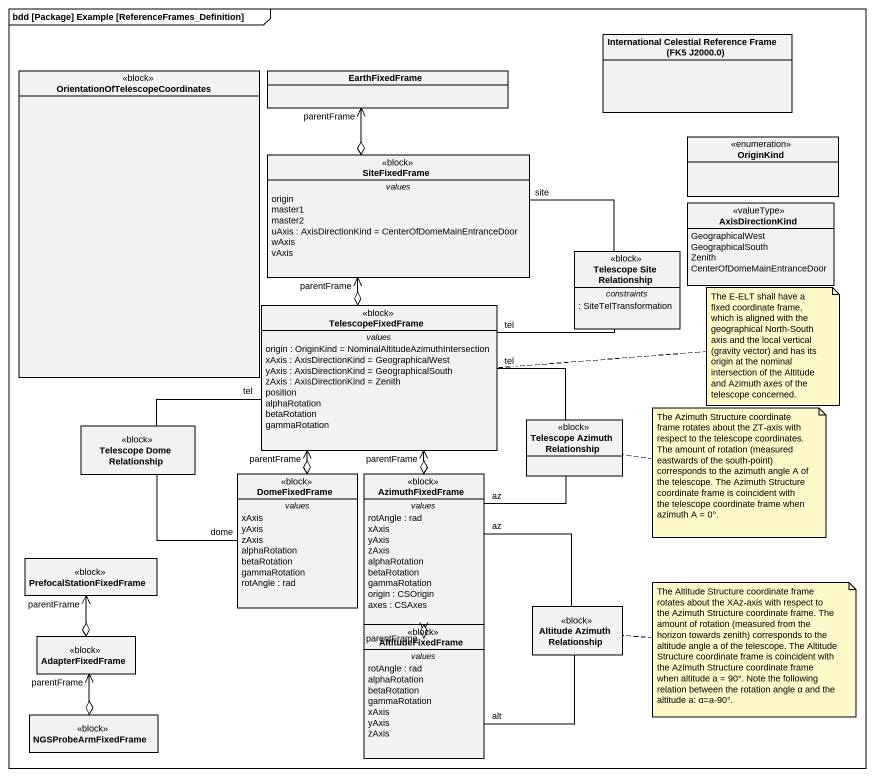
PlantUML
@startuml
mainframe bdd [Package] Example [ReferenceFrames_Definition]
hide circle
hide empty members
class "International Celestial Reference Frame (FK5 J2000.0)" as International_Celestial
class "OrientationOfTelescopeCoordinates" as OrientationOfTelescopeCoordi <<block>>
class EarthFixedFrame
class SiteFixedFrame <<block>> {
  -- values --
  origin
  master1
  master2
  uAxis : AxisDirectionKind = CenterOfDomeMainEntranceDoor
  wAxis
  vAxis
}
enum OriginKind
enum AxisDirectionKind <<valueType>> {
  GeographicalWest
  GeographicalSouth
  Zenith
  CenterOfDomeMainEntranceDoor
}
class "Telescope Site Relationship" as Telescope_Site_Relationship <<block>> {
  -- constraints --
  : SiteTelTransformation
}
class TelescopeFixedFrame <<block>> {
  -- values --
  origin : OriginKind = NominalAltitudeAzimuthIntersection
  xAxis : AxisDirectionKind = GeographicalWest
  yAxis : AxisDirectionKind = GeographicalSouth
  zAxis : AxisDirectionKind = Zenith
  position
  alphaRotation
  betaRotation
  gammaRotation
}
class "Telescope Dome Relationship" as Telescope_Dome_Relationship <<block>>
class "Telescope Azimuth Relationship" as Telescope_Azimuth <<block>>
class DomeFixedFrame <<block>> {
  -- values --
  xAxis
  yAxis
  zAxis
  alphaRotation
  betaRotation
  gammaRotation
  rotAngle : rad
}
class AzimuthFixedFrame <<block>> {
  -- values --
  rotAngle : rad
  xAxis
  yAxis
  zAxis
  alphaRotation
  betaRotation
  gammaRotation
  origin : CSOrigin
  axes : CSAxes
}
class PrefocalStationFixedFrame <<block>>
class AltitudeFixedFrame <<block>> {
  -- values --
  rotAngle : rad
  alphaRotation
  betaRotation
  gammaRotation
  xAxis
  yAxis
  zAxis
}
class "Altitude Azimuth Relationship" as Altitude_Azimuth <<block>>
class AdapterFixedFrame <<block>>
class NGSProbeArmFixedFrame <<block>>
SiteFixedFrame o-up-> "parentFrame" EarthFixedFrame
Telescope_Site_Relationship -left- "site" SiteFixedFrame
Telescope_Site_Relationship -left- "tel" TelescopeFixedFrame
TelescopeFixedFrame o-up-> "parentFrame" SiteFixedFrame
Telescope_Dome_Relationship -right- "tel" TelescopeFixedFrame
Telescope_Dome_Relationship -right- "dome" DomeFixedFrame
Telescope_Azimuth -left- "tel" TelescopeFixedFrame
Telescope_Azimuth -- "az" AzimuthFixedFrame
DomeFixedFrame o-up-> "parentFrame" TelescopeFixedFrame
AzimuthFixedFrame o-up-> "parentFrame" TelescopeFixedFrame
AltitudeFixedFrame o-up-> "parentFrame" AzimuthFixedFrame
Altitude_Azimuth -left- "az" AzimuthFixedFrame
Altitude_Azimuth -left- "alt" AltitudeFixedFrame
AdapterFixedFrame o-up-> "parentFrame" PrefocalStationFixedFrame
NGSProbeArmFixedFrame o-up-> "parentFrame" AdapterFixedFrame
note right of TelescopeFixedFrame : The E-ELT shall have a fixed coordinate frame, which is aligned with the geographical North-South axis and the local vertical (gravity vector) and has its origin at the nominal intersection of the Altitude and Azimuth axes of the telescope concerned.
note right of Telescope_Azimuth : The Azimuth Structure coordinate frame rotates about the ZT-axis with respect to the telescope coordinates. The amount of rotation (measured eastwards of the south-point) corresponds to the azimuth angle A of the telescope. The Azimuth Structure coordinate frame is coincident with the telescope coordinate frame when azimuth A = 0°.
note right of Altitude_Azimuth : The Altitude Structure coordinate frame rotates about the XAz-axis with respect to the Azimuth Structure coordinate frame. The amount of rotation (measured from the horizon towards zenith) corresponds to the altitude angle a of the telescope. The Altitude Structure coordinate frame is coincident with the Azimuth Structure coordinate frame when altitude a = 90°. Note the following relation between the rotation angle α and the altitude a: α=a-90°.
@enduml
